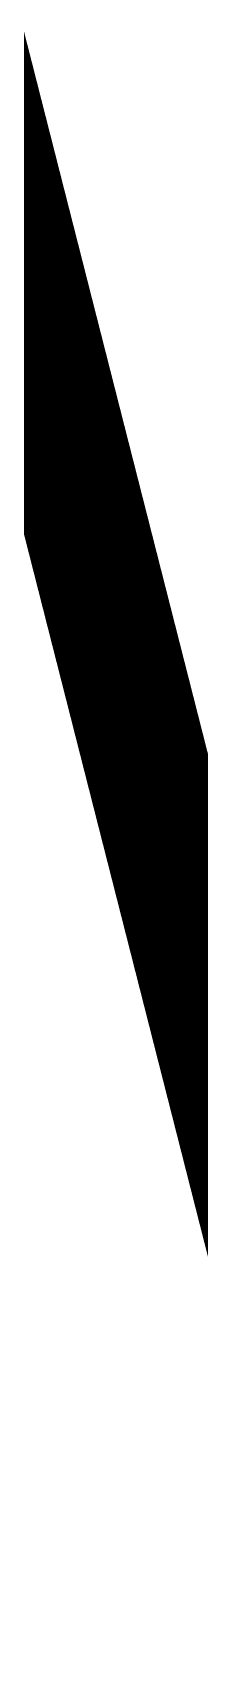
# Model space of a CAD drawing. Header units: metres. Extents: x 326467 to 340077, y 1811030 to 1824953.
# Drawn here: x 326763.96 to 326764.78, y 1811527.22 to 1811535.14 of the extents above; entities that cross this region are included whole.
import ezdxf

# ---------------------------------------------------------------- set-up
doc = ezdxf.new("R2010")
doc.units = ezdxf.units.M
doc.header["$MEASUREMENT"] = 0
doc.layers.add('SURVEY PLOT BOUNDARY', color=35, linetype='Continuous')

# ---------------------------------------------------------------- blocks, each defined once
blk = doc.blocks.new('16')
at = {"layer": 'SURVEY PLOT BOUNDARY', "lineweight": 18, "const_width": 0.6064}
blk.add_lwpolyline([(327295.3061, 1811427.6797), (327121.2319, 1811396.6764), (326975.642, 1811389.7133), (326939.4785, 1811418.2955), (326842.6786, 1811447.3457), (326838.6361, 1811447.3769), (326793.9198, 1811415.3755), (326789.8774, 1811415.4066), (326769.634, 1811411.5195), (326769.6652, 1811415.5626), (326773.8012, 1811427.6606), (326750.7634, 1811585.5277), (326790.0022, 1811431.5789), (326789.971, 1811427.5359), (326838.7297, 1811459.5061), (326947.657, 1811430.3624), (326975.7356, 1811401.8425), (327113.2407, 1811408.868), (327153.7274, 1811416.6422), (327295.4309, 1811443.8519)], dxfattribs=at)
blk.add_lwpolyline([(327045.9233, 1811591.3367), (327049.6225, 1811546.8316), (326947.657, 1811430.3624), (326838.7297, 1811459.5061), (326789.971, 1811427.5359), (326790.0022, 1811431.5789), (326750.7634, 1811585.5277), (326799.3973, 1811601.3257), (326815.3175, 1811568.8563), (326815.2863, 1811564.8132), (326860.065, 1811604.9008), (326835.904, 1811617.2172), (326820.3895, 1811702.2465), (326925.1808, 1811661.0047), (326981.6188, 1811640.3527), (327045.9545, 1811595.3798)], close=True, dxfattribs=at)

msp = doc.modelspace()

# ---------------------------------------------------------------- block references
msp.add_blockref('16', (0, 0))

doc.saveas('drawing.dxf')
